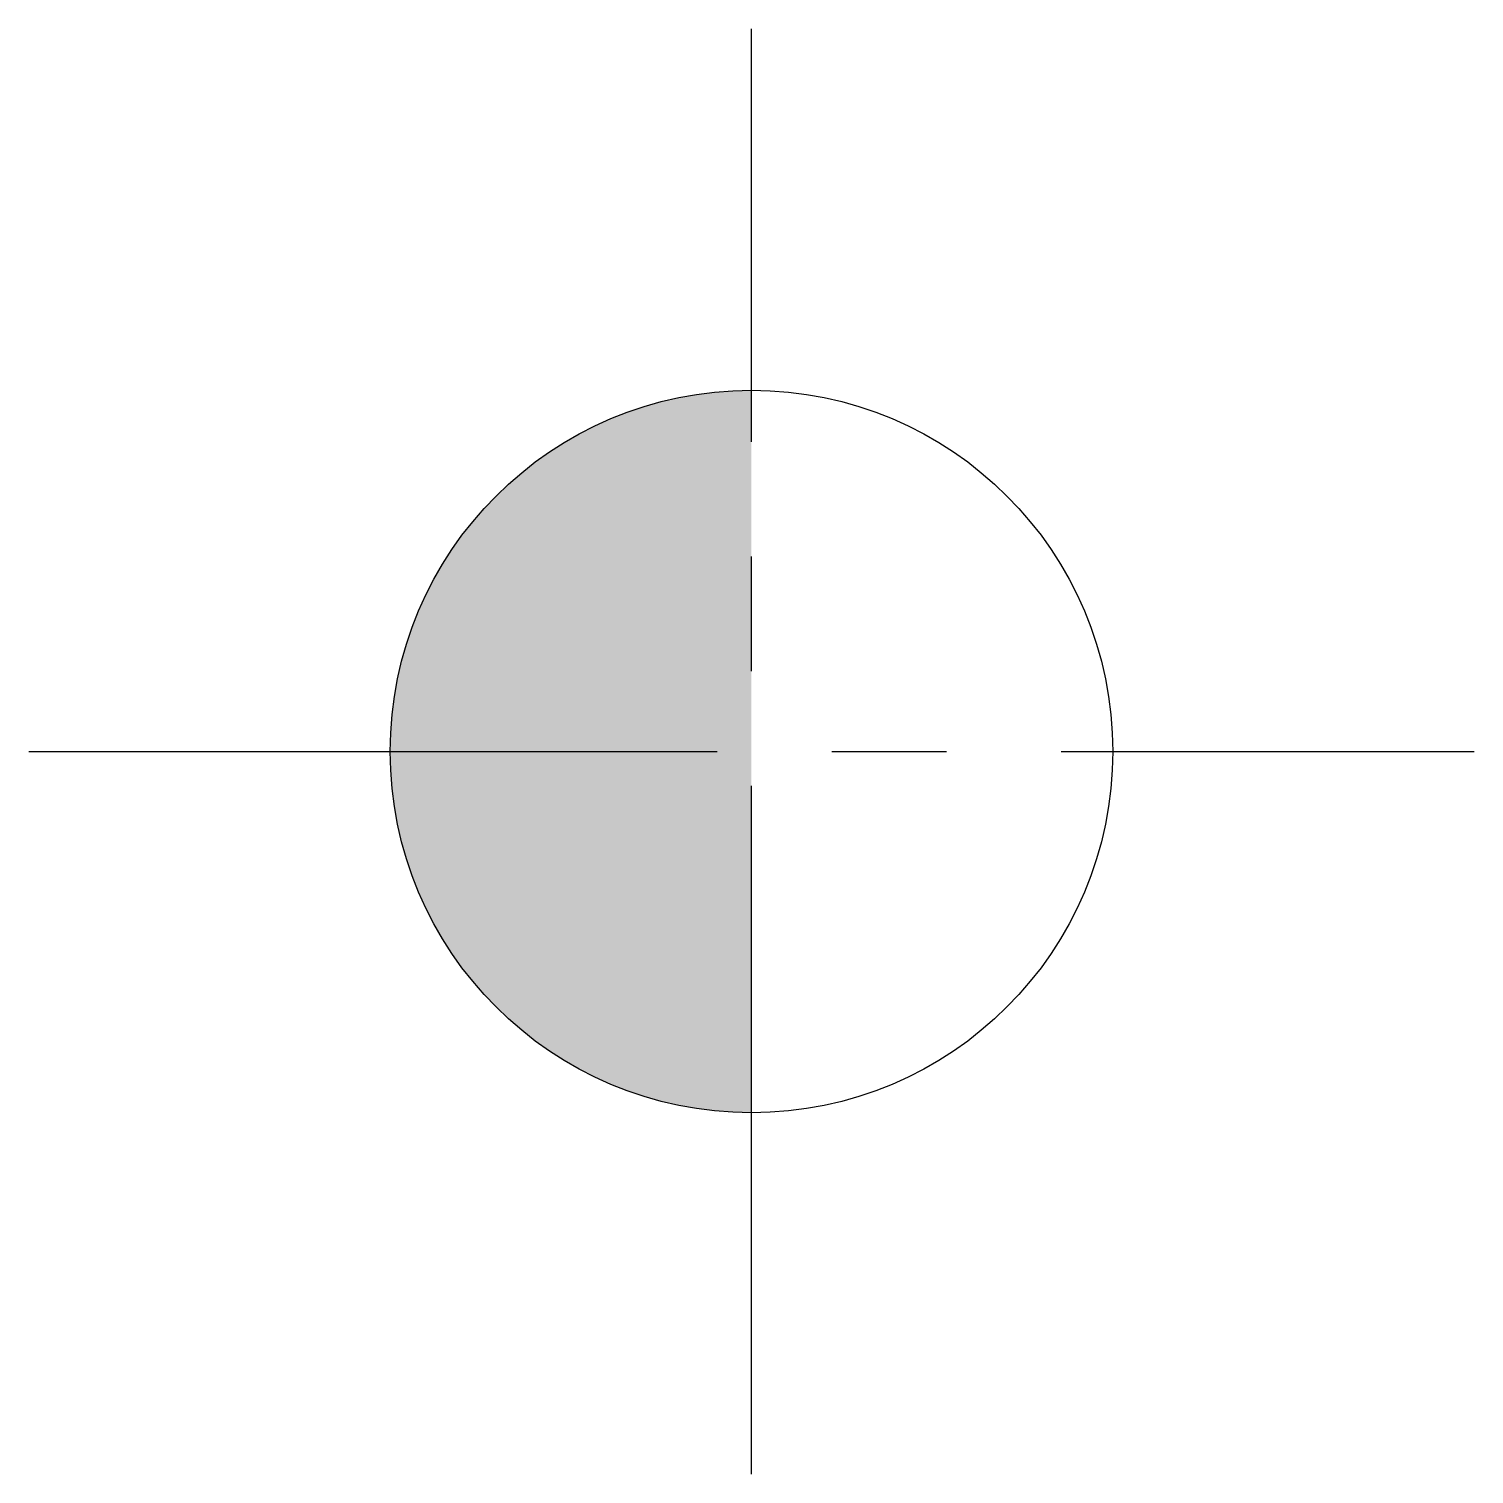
# Model space of a CAD drawing. Header units: millimetres. Extents: x -20 to 20, y -20 to 20.
import ezdxf

# ---------------------------------------------------------------- set-up
doc = ezdxf.new("R2010")
doc.units = ezdxf.units.MM
doc.linetypes.add('CENTER2', pattern=[28.575, 19.05, -3.175, 3.175, -3.175])

# ---------------------------------------------------------------- blocks, each defined once
blk = doc.blocks.new('*U2')
h = blk.add_hatch(color=4)
h.paths.add_polyline_path([(0, 0), (-10, 0, 0.414214), (0, -10)])
h.paths.add_polyline_path([(0, 10, 0.414214), (-10, 0), (0, 0)])
at = {"color": 4, "linetype": 'CENTER2'}
for p, q in [((0, -20), (0, 20)), ((-20, 0), (20, 0))]:
    blk.add_line(p, q, dxfattribs=at)
at = {"color": 1}
blk.add_circle((0, 0), 10, dxfattribs=at)

msp = doc.modelspace()

# ---------------------------------------------------------------- block references
msp.add_blockref('*U2', (0, 0))

doc.saveas('drawing.dxf')
